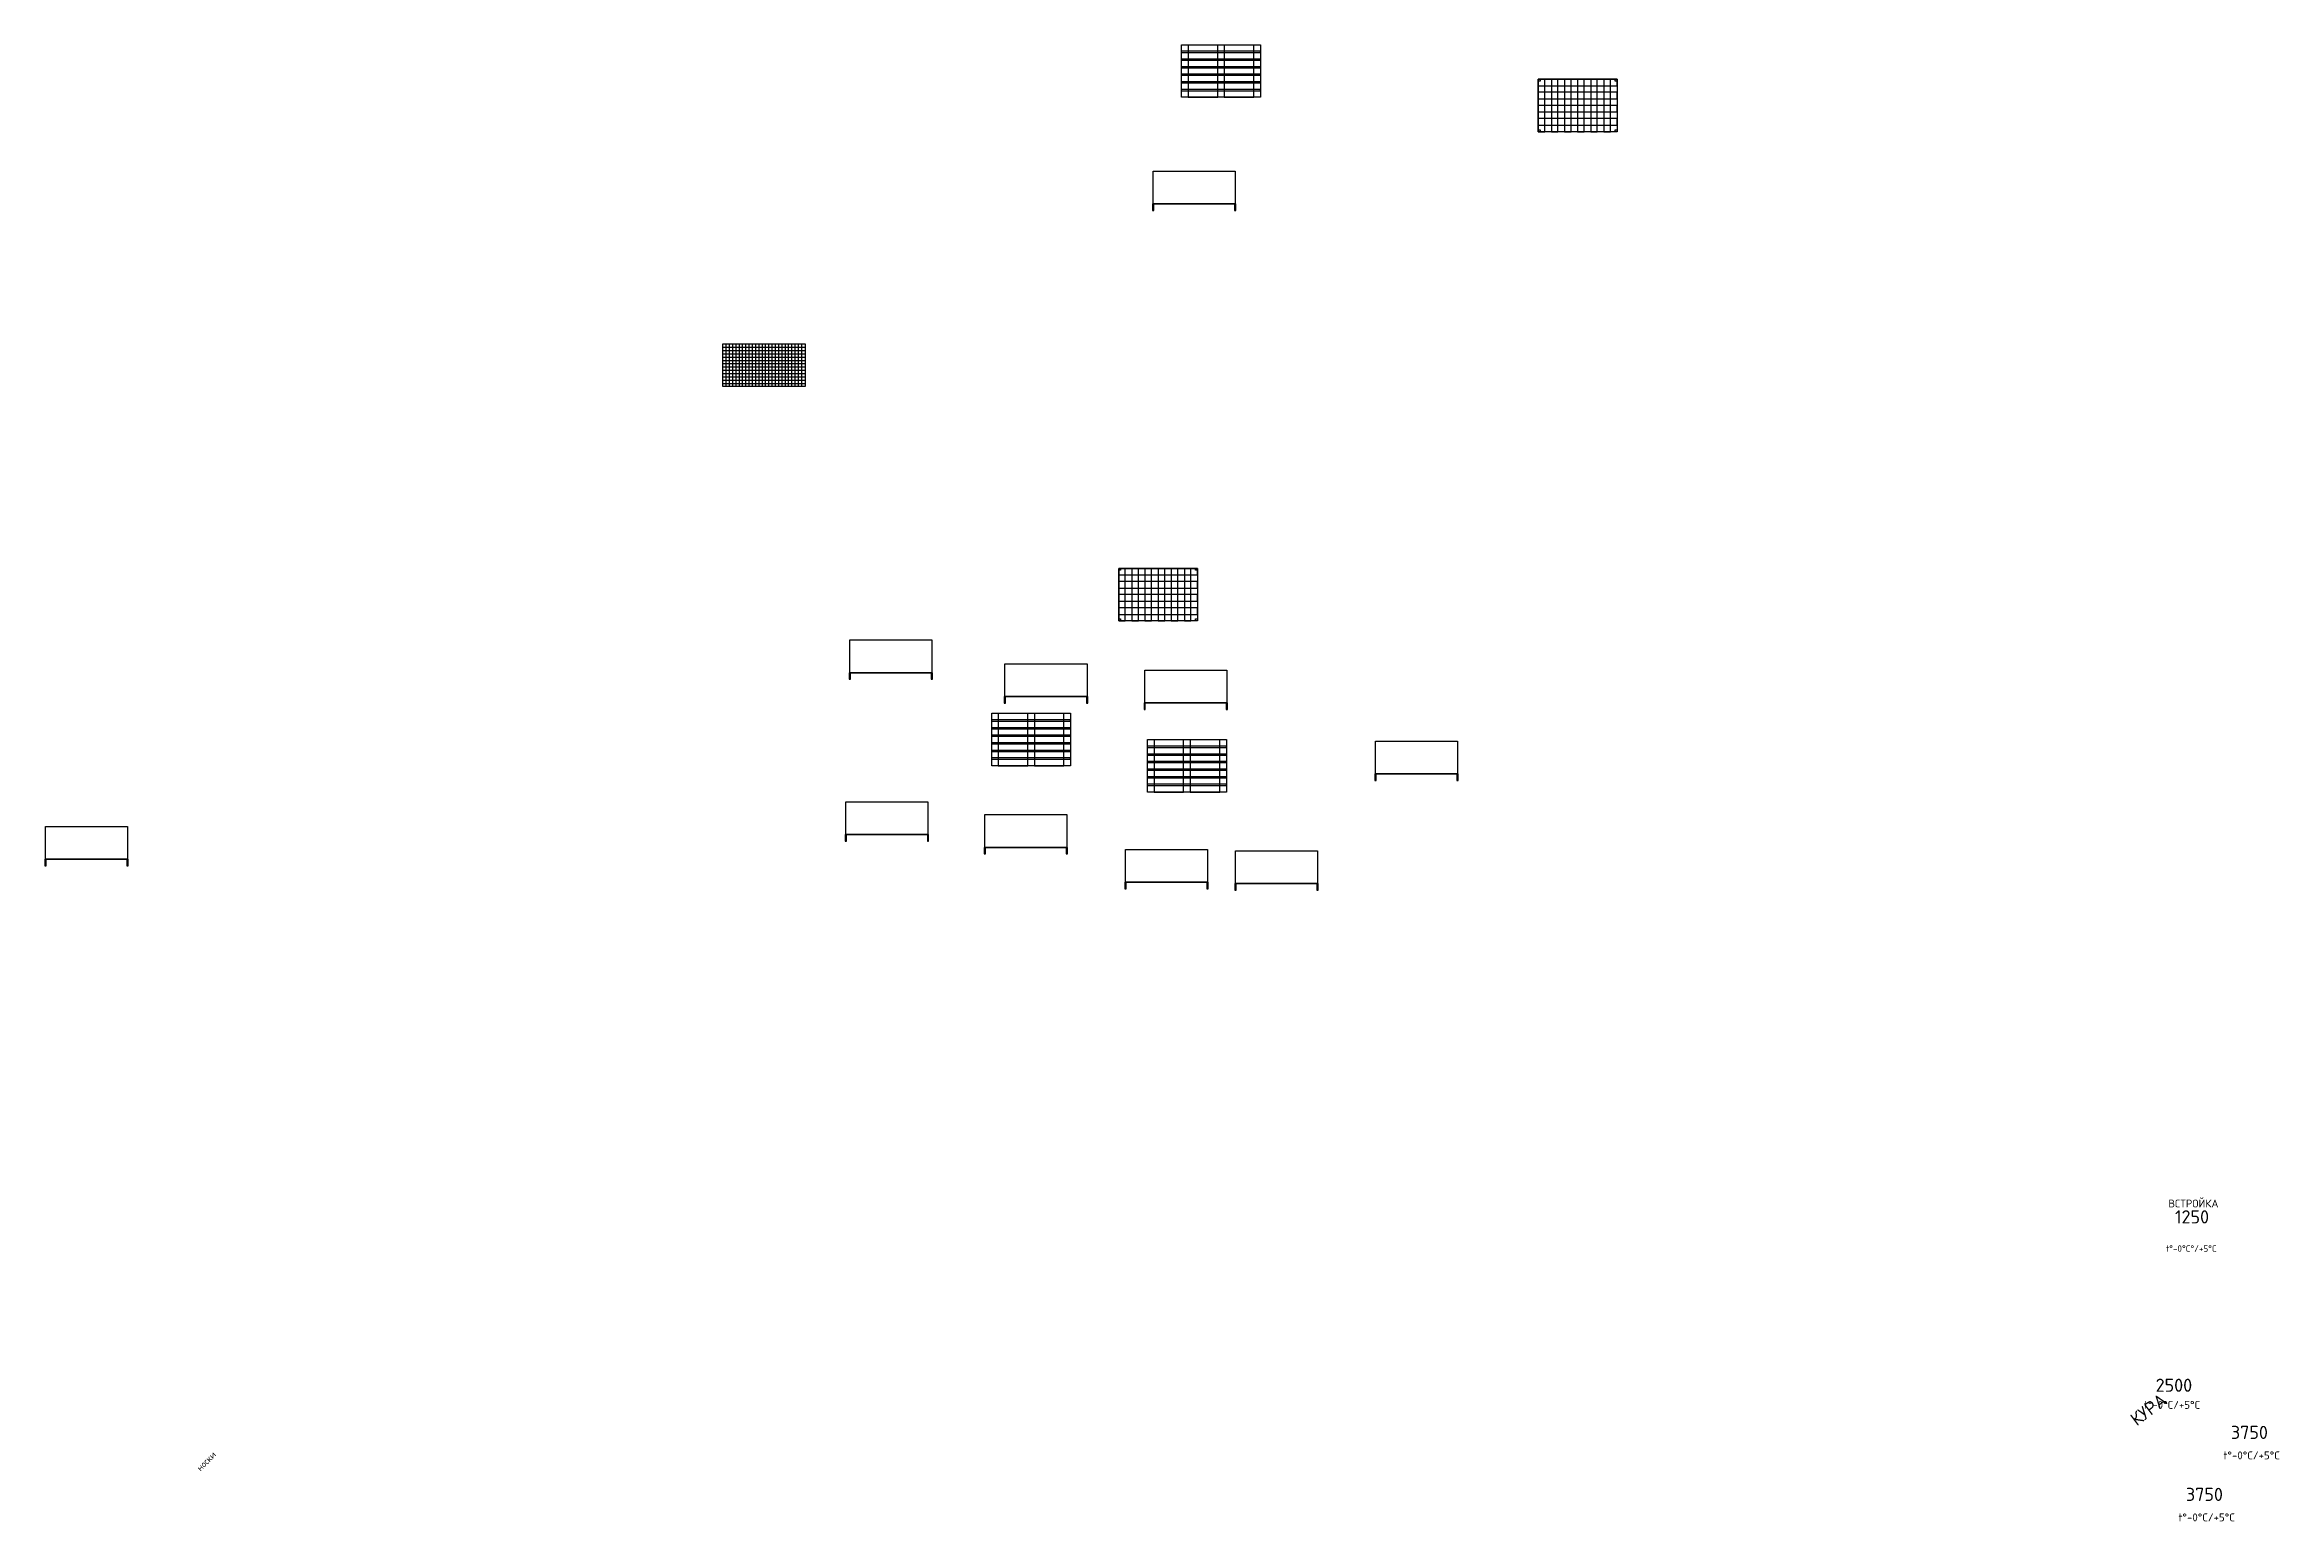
# Model space of a CAD drawing. Extents: x -150237 to 313168, y -187365 to 36962.
# Drawn here: x -32496 to 1518, y -52578 to -30102 of the extents above; entities that cross this region are included whole.
import ezdxf
from ezdxf.enums import TextEntityAlignment as Align

# ---------------------------------------------------------------- set-up
doc = ezdxf.new("R2010")
doc.units = 0
doc.header["$LTSCALE"] = 50
doc.layers.add('оборудованиеOLD', color=90, linetype='CONTINUOUS')
doc.styles.get("Standard").update_dxf_attribs({"font": 'isocpeur.ttf'})

msp = doc.modelspace()

# ---------------------------------------------------------------- linework, layer by layer
at = {"layer": 'оборудованиеOLD', "color": 6}
for p, q in [((-22122.2, -35306.4), (-22122.2, -34656.4)), ((-22072.2, -35306.4), (-22072.2, -34656.4)), ((-22022.2, -35306.4), (-22022.2, -34656.4)), ((-21972.2, -35306.4), (-21972.2, -34656.4)), ((-21922.2, -35306.4), (-21922.2, -34656.4)), ((-21872.2, -35306.4), (-21872.2, -34656.4)), ((-21822.2, -35306.4), (-21822.2, -34656.4)), ((-21772.2, -35306.4), (-21772.2, -34656.4)), ((-21722.2, -35306.4), (-21722.2, -34656.4)), ((-21672.2, -35306.4), (-21672.2, -34656.4)), ((-21622.2, -35306.4), (-21622.2, -34656.4)), ((-21572.2, -35306.4), (-21572.2, -34656.4)), ((-21522.2, -35306.4), (-21522.2, -34656.4)), ((-21472.2, -35306.4), (-21472.2, -34656.4)), ((-21422.2, -35306.4), (-21422.2, -34656.4)), ((-21372.2, -35306.4), (-21372.2, -34656.4)), ((-21322.2, -35306.4), (-21322.2, -34656.4)), ((-21272.2, -35306.4), (-21272.2, -34656.4)), ((-21222.2, -35306.4), (-21222.2, -34656.4)), ((-21172.2, -35306.4), (-21172.2, -34656.4)), ((-21122.2, -35306.4), (-21122.2, -34656.4)), ((-21072.2, -35306.4), (-21072.2, -34656.4)), ((-21022.2, -35306.4), (-21022.2, -34656.4)), ((-20972.2, -35306.4), (-20972.2, -34656.4)), ((-22172.2, -34706.4), (-20922.2, -34706.4)), ((-22172.2, -34756.4), (-20922.2, -34756.4)), ((-22172.2, -34806.4), (-20922.2, -34806.4)), ((-22172.2, -34856.4), (-20922.2, -34856.4)), ((-22172.2, -34906.4), (-20922.2, -34906.4)), ((-22172.2, -34956.4), (-20922.2, -34956.4)), ((-22172.2, -35006.4), (-20922.2, -35006.4)), ((-22172.2, -35056.4), (-20922.2, -35056.4)), ((-22172.2, -35106.4), (-20922.2, -35106.4)), ((-22172.2, -35156.4), (-20922.2, -35156.4)), ((-22172.2, -35206.4), (-20922.2, -35206.4)), ((-22172.2, -35256.4), (-20922.2, -35256.4))]:
    msp.add_line(p, q, dxfattribs=at)
at = {"layer": 'оборудованиеOLD', "color": 30}
for points in [[(-15191.2, -30901.6), (-15191.2, -30101.6), (-13991.2, -30101.6), (-13991.2, -30901.6), (-15191.2, -30901.6), (-15191.2, -30801.6), (-13991.2, -30801.6), (-13991.2, -30781.6), (-15191.2, -30781.6), (-15191.2, -30681.6), (-13991.2, -30681.6), (-13991.2, -30666.6), (-15191.2, -30666.6), (-15191.2, -30566.6), (-13991.2, -30566.6), (-13991.2, -30551.6), (-15191.2, -30551.6), (-15191.2, -30451.6), (-13991.2, -30451.6), (-13991.2, -30436.6), (-15191.2, -30436.6), (-15191.2, -30336.6), (-13991.2, -30336.6), (-13991.2, -30321.6), (-15191.2, -30321.6), (-15191.2, -30221.6), (-13991.2, -30221.6), (-13991.2, -30201.6), (-15191.2, -30201.6), (-15191.2, -30101.6), (-15091.2, -30101.6), (-15091.2, -30901.6), (-14641.2, -30901.6), (-14641.2, -30101.6), (-14541.2, -30101.6), (-14541.2, -30901.6), (-14091.2, -30901.6), (-14091.2, -30101.6)], [(-18080.9, -41079.1), (-18080.9, -40279.1), (-16880.9, -40279.1), (-16880.9, -41079.1), (-18080.9, -41079.1), (-18080.9, -40979.1), (-16880.9, -40979.1), (-16880.9, -40959.1), (-18080.9, -40959.1), (-18080.9, -40859.1), (-16880.9, -40859.1), (-16880.9, -40844.1), (-18080.9, -40844.1), (-18080.9, -40744.1), (-16880.9, -40744.1), (-16880.9, -40729.1), (-18080.9, -40729.1), (-18080.9, -40629.1), (-16880.9, -40629.1), (-16880.9, -40614.1), (-18080.9, -40614.1), (-18080.9, -40514.1), (-16880.9, -40514.1), (-16880.9, -40499.1), (-18080.9, -40499.1), (-18080.9, -40399.1), (-16880.9, -40399.1), (-16880.9, -40379.1), (-18080.9, -40379.1), (-18080.9, -40279.1), (-17980.9, -40279.1), (-17980.9, -41079.1), (-17530.9, -41079.1), (-17530.9, -40279.1), (-17430.9, -40279.1), (-17430.9, -41079.1), (-16980.9, -41079.1), (-16980.9, -40279.1)], [(-15709.5, -41479.5), (-15709.5, -40679.5), (-14509.5, -40679.5), (-14509.5, -41479.5), (-15709.5, -41479.5), (-15709.5, -41379.5), (-14509.5, -41379.5), (-14509.5, -41359.5), (-15709.5, -41359.5), (-15709.5, -41259.5), (-14509.5, -41259.5), (-14509.5, -41244.5), (-15709.5, -41244.5), (-15709.5, -41144.5), (-14509.5, -41144.5), (-14509.5, -41129.5), (-15709.5, -41129.5), (-15709.5, -41029.5), (-14509.5, -41029.5), (-14509.5, -41014.5), (-15709.5, -41014.5), (-15709.5, -40914.5), (-14509.5, -40914.5), (-14509.5, -40899.5), (-15709.5, -40899.5), (-15709.5, -40799.5), (-14509.5, -40799.5), (-14509.5, -40779.5), (-15709.5, -40779.5), (-15709.5, -40679.5), (-15609.5, -40679.5), (-15609.5, -41479.5), (-15159.5, -41479.5), (-15159.5, -40679.5), (-15059.5, -40679.5), (-15059.5, -41479.5), (-14609.5, -41479.5), (-14609.5, -40679.5)]]:
    msp.add_lwpolyline(points, dxfattribs=at)
at = {"layer": 'оборудованиеOLD', "color": 252}
for points in [[(-8562.7, -31425.6), (-9762.7, -31425.6), (-9762.7, -31325.6), (-8562.7, -31325.6), (-8562.7, -31225.6), (-9762.7, -31225.6), (-9762.7, -31125.6), (-8562.7, -31125.6), (-8562.7, -31025.6), (-9762.7, -31025.6), (-9762.7, -30925.6), (-8562.7, -30925.6), (-8562.7, -30825.6), (-9762.7, -30825.6), (-9762.7, -30725.6), (-8562.7, -30725.6), (-8562.7, -30625.6), (-9762.7, -30625.6), (-9762.7, -31425.6), (-9662.7, -31425.6), (-9662.7, -30625.6), (-9562.7, -30625.6), (-9562.7, -31425.6), (-9462.7, -31425.6), (-9462.7, -30625.6), (-9362.7, -30625.6), (-9362.7, -31425.6), (-9262.7, -31425.6), (-9262.7, -30625.6), (-9162.7, -30625.6), (-9162.7, -31425.6), (-9062.7, -31425.6), (-9062.7, -30625.6), (-8962.7, -30625.6), (-8962.7, -31425.6), (-8862.7, -31425.6), (-8862.7, -30625.6), (-8762.7, -30625.6), (-8762.7, -31425.6), (-8662.7, -31425.6), (-8662.7, -30625.6), (-8562.7, -30625.6), (-8562.7, -31425.6), (-8592.7, -31425.6), (-8592.7, -31395.6), (-8562.7, -31395.6), (-8562.7, -31425.6), (-9762.7, -31425.6), (-9762.7, -31395.6), (-9732.7, -31395.6), (-9732.7, -31425.6), (-9762.7, -31425.6), (-9762.7, -30625.6), (-9732.7, -30625.6), (-9732.7, -30655.6), (-9762.7, -30655.6), (-9762.7, -30625.6), (-8562.7, -30625.6), (-8562.7, -30655.6), (-8592.7, -30655.6), (-8592.7, -30625.6), (-8562.7, -30625.6), (-8562.7, -31425.6)], [(-14948.2, -38872.4), (-16148.2, -38872.4), (-16148.2, -38772.4), (-14948.2, -38772.4), (-14948.2, -38672.4), (-16148.2, -38672.4), (-16148.2, -38572.4), (-14948.2, -38572.4), (-14948.2, -38472.4), (-16148.2, -38472.4), (-16148.2, -38372.4), (-14948.2, -38372.4), (-14948.2, -38272.4), (-16148.2, -38272.4), (-16148.2, -38172.4), (-14948.2, -38172.4), (-14948.2, -38072.4), (-16148.2, -38072.4), (-16148.2, -38872.4), (-16048.2, -38872.4), (-16048.2, -38072.4), (-15948.2, -38072.4), (-15948.2, -38872.4), (-15848.2, -38872.4), (-15848.2, -38072.4), (-15748.2, -38072.4), (-15748.2, -38872.4), (-15648.2, -38872.4), (-15648.2, -38072.4), (-15548.2, -38072.4), (-15548.2, -38872.4), (-15448.2, -38872.4), (-15448.2, -38072.4), (-15348.2, -38072.4), (-15348.2, -38872.4), (-15248.2, -38872.4), (-15248.2, -38072.4), (-15148.2, -38072.4), (-15148.2, -38872.4), (-15048.2, -38872.4), (-15048.2, -38072.4), (-14948.2, -38072.4), (-14948.2, -38872.4), (-14978.2, -38872.4), (-14978.2, -38842.4), (-14948.2, -38842.4), (-14948.2, -38872.4), (-16148.2, -38872.4), (-16148.2, -38842.4), (-16118.2, -38842.4), (-16118.2, -38872.4), (-16148.2, -38872.4), (-16148.2, -38072.4), (-16118.2, -38072.4), (-16118.2, -38102.4), (-16148.2, -38102.4), (-16148.2, -38072.4), (-14948.2, -38072.4), (-14948.2, -38102.4), (-14978.2, -38102.4), (-14978.2, -38072.4), (-14948.2, -38072.4), (-14948.2, -38872.4)]]:
    msp.add_lwpolyline(points, dxfattribs=at)
at = {"layer": 'оборудованиеOLD', "color": 3}
for points in [[(-15625.1, -32524.9), (-15625.1, -32024.9), (-14375.1, -32024.9), (-14375.1, -32524.9), (-15625.1, -32524.9), (-15635.1, -32524.9), (-15635.1, -32624.9), (-15615.1, -32624.9), (-15615.1, -32524.9), (-14385.1, -32524.9), (-14385.1, -32624.9), (-14365.1, -32624.9), (-14365.1, -32524.9), (-14375.1, -32524.9)], [(-20241.7, -39661.2), (-20241.7, -39161.2), (-18991.7, -39161.2), (-18991.7, -39661.2), (-20241.7, -39661.2), (-20251.7, -39661.2), (-20251.7, -39761.2), (-20231.7, -39761.2), (-20231.7, -39661.2), (-19001.7, -39661.2), (-19001.7, -39761.2), (-18981.7, -39761.2), (-18981.7, -39661.2), (-18991.7, -39661.2)], [(-17879.8, -40023.6), (-17879.8, -39523.6), (-16629.8, -39523.6), (-16629.8, -40023.6), (-17879.8, -40023.6), (-17889.8, -40023.6), (-17889.8, -40123.6), (-17869.8, -40123.6), (-17869.8, -40023.6), (-16639.8, -40023.6), (-16639.8, -40123.6), (-16619.8, -40123.6), (-16619.8, -40023.6), (-16629.8, -40023.6)], [(-15752.8, -40120.2), (-15752.8, -39620.2), (-14502.8, -39620.2), (-14502.8, -40120.2), (-15752.8, -40120.2), (-15762.8, -40120.2), (-15762.8, -40220.2), (-15742.8, -40220.2), (-15742.8, -40120.2), (-14512.8, -40120.2), (-14512.8, -40220.2), (-14492.8, -40220.2), (-14492.8, -40120.2), (-14502.8, -40120.2)], [(-12240.1, -41202.2), (-12240.1, -40702.2), (-10990.1, -40702.2), (-10990.1, -41202.2), (-12240.1, -41202.2), (-12250.1, -41202.2), (-12250.1, -41302.2), (-12230.1, -41302.2), (-12230.1, -41202.2), (-11000.1, -41202.2), (-11000.1, -41302.2), (-10980.1, -41302.2), (-10980.1, -41202.2), (-10990.1, -41202.2)], [(-20300.9, -42124.6), (-20300.9, -41624.6), (-19050.9, -41624.6), (-19050.9, -42124.6), (-20300.9, -42124.6), (-20310.9, -42124.6), (-20310.9, -42224.6), (-20290.9, -42224.6), (-20290.9, -42124.6), (-19060.9, -42124.6), (-19060.9, -42224.6), (-19040.9, -42224.6), (-19040.9, -42124.6), (-19050.9, -42124.6)], [(-18185.3, -42319.3), (-18185.3, -41819.3), (-16935.3, -41819.3), (-16935.3, -42319.3), (-18185.3, -42319.3), (-18195.3, -42319.3), (-18195.3, -42419.3), (-18175.3, -42419.3), (-18175.3, -42319.3), (-16945.3, -42319.3), (-16945.3, -42419.3), (-16925.3, -42419.3), (-16925.3, -42319.3), (-16935.3, -42319.3)], [(-32486.1, -42500.6), (-32486.1, -42000.6), (-31236.1, -42000.6), (-31236.1, -42500.6), (-32486.1, -42500.6), (-32496.1, -42500.6), (-32496.1, -42600.6), (-32476.1, -42600.6), (-32476.1, -42500.6), (-31246.1, -42500.6), (-31246.1, -42600.6), (-31226.1, -42600.6), (-31226.1, -42500.6), (-31236.1, -42500.6)], [(-16046.7, -42850.5), (-16046.7, -42350.5), (-14796.7, -42350.5), (-14796.7, -42850.5), (-16046.7, -42850.5), (-16056.7, -42850.5), (-16056.7, -42950.5), (-16036.7, -42950.5), (-16036.7, -42850.5), (-14806.7, -42850.5), (-14806.7, -42950.5), (-14786.7, -42950.5), (-14786.7, -42850.5), (-14796.7, -42850.5)], [(-14371.2, -42870.4), (-14371.2, -42370.4), (-13121.2, -42370.4), (-13121.2, -42870.4), (-14371.2, -42870.4), (-14381.2, -42870.4), (-14381.2, -42970.4), (-14361.2, -42970.4), (-14361.2, -42870.4), (-13131.2, -42870.4), (-13131.2, -42970.4), (-13111.2, -42970.4), (-13111.2, -42870.4), (-13121.2, -42870.4)]]:
    msp.add_lwpolyline(points, dxfattribs=at)
at = {"layer": 'оборудованиеOLD', "color": 6}
msp.add_lwpolyline([(-20922.2, -35306.4), (-22172.2, -35306.4), (-22172.2, -34656.4), (-20922.2, -34656.4)], close=True, dxfattribs=at)

# ---------------------------------------------------------------- texts
at = {"layer": 'оборудованиеOLD', "color": 1}
for s, p in [('1250', (189.4, -48044)), (' 2500', (-150.1, -50606.5)), ('3750', (1062.9, -51324.4)), ('3750', (378, -52268))]:
    msp.add_text(s, height=200, dxfattribs=at).set_placement(p, align=Align.CENTER)
at = {"layer": 'оборудованиеOLD', "color": 1, "width": 0.96875}
msp.add_text('КУРА', height=200, rotation=36.94797, dxfattribs=at).set_placement((-411.8, -50955.2), align=Align.CENTER)
at = {"layer": 'оборудованиеOLD', "color": 1, "attachment_point": 5}
for s, insert, char_height, width in [('ВСТРОЙКА', (210.7, -47740.9), 120, 1221.75), ('t°-0°C°/+5°C', (178.1, -48426.2), 100, 1398.896), ('t°-0°C/+5°C', (-115.7, -50806.2), 120, 1398.896), ('t°-0°C/+5°C', (1097.3, -51574.1), 120, 1398.896), ('t°-0°C/+5°C', (412.4, -52517.7), 120, 1398.896)]:
    msp.add_mtext(s, dxfattribs=dict(at, insert=insert, char_height=char_height, width=width))
at = {"layer": 'оборудованиеOLD', "color": 1, "insert": (-30035.5, -51660.7), "char_height": 100, "width": 745.953, "attachment_point": 5, "rotation": 45.00004}
msp.add_mtext('носки', dxfattribs=at)

doc.saveas('drawing.dxf')
